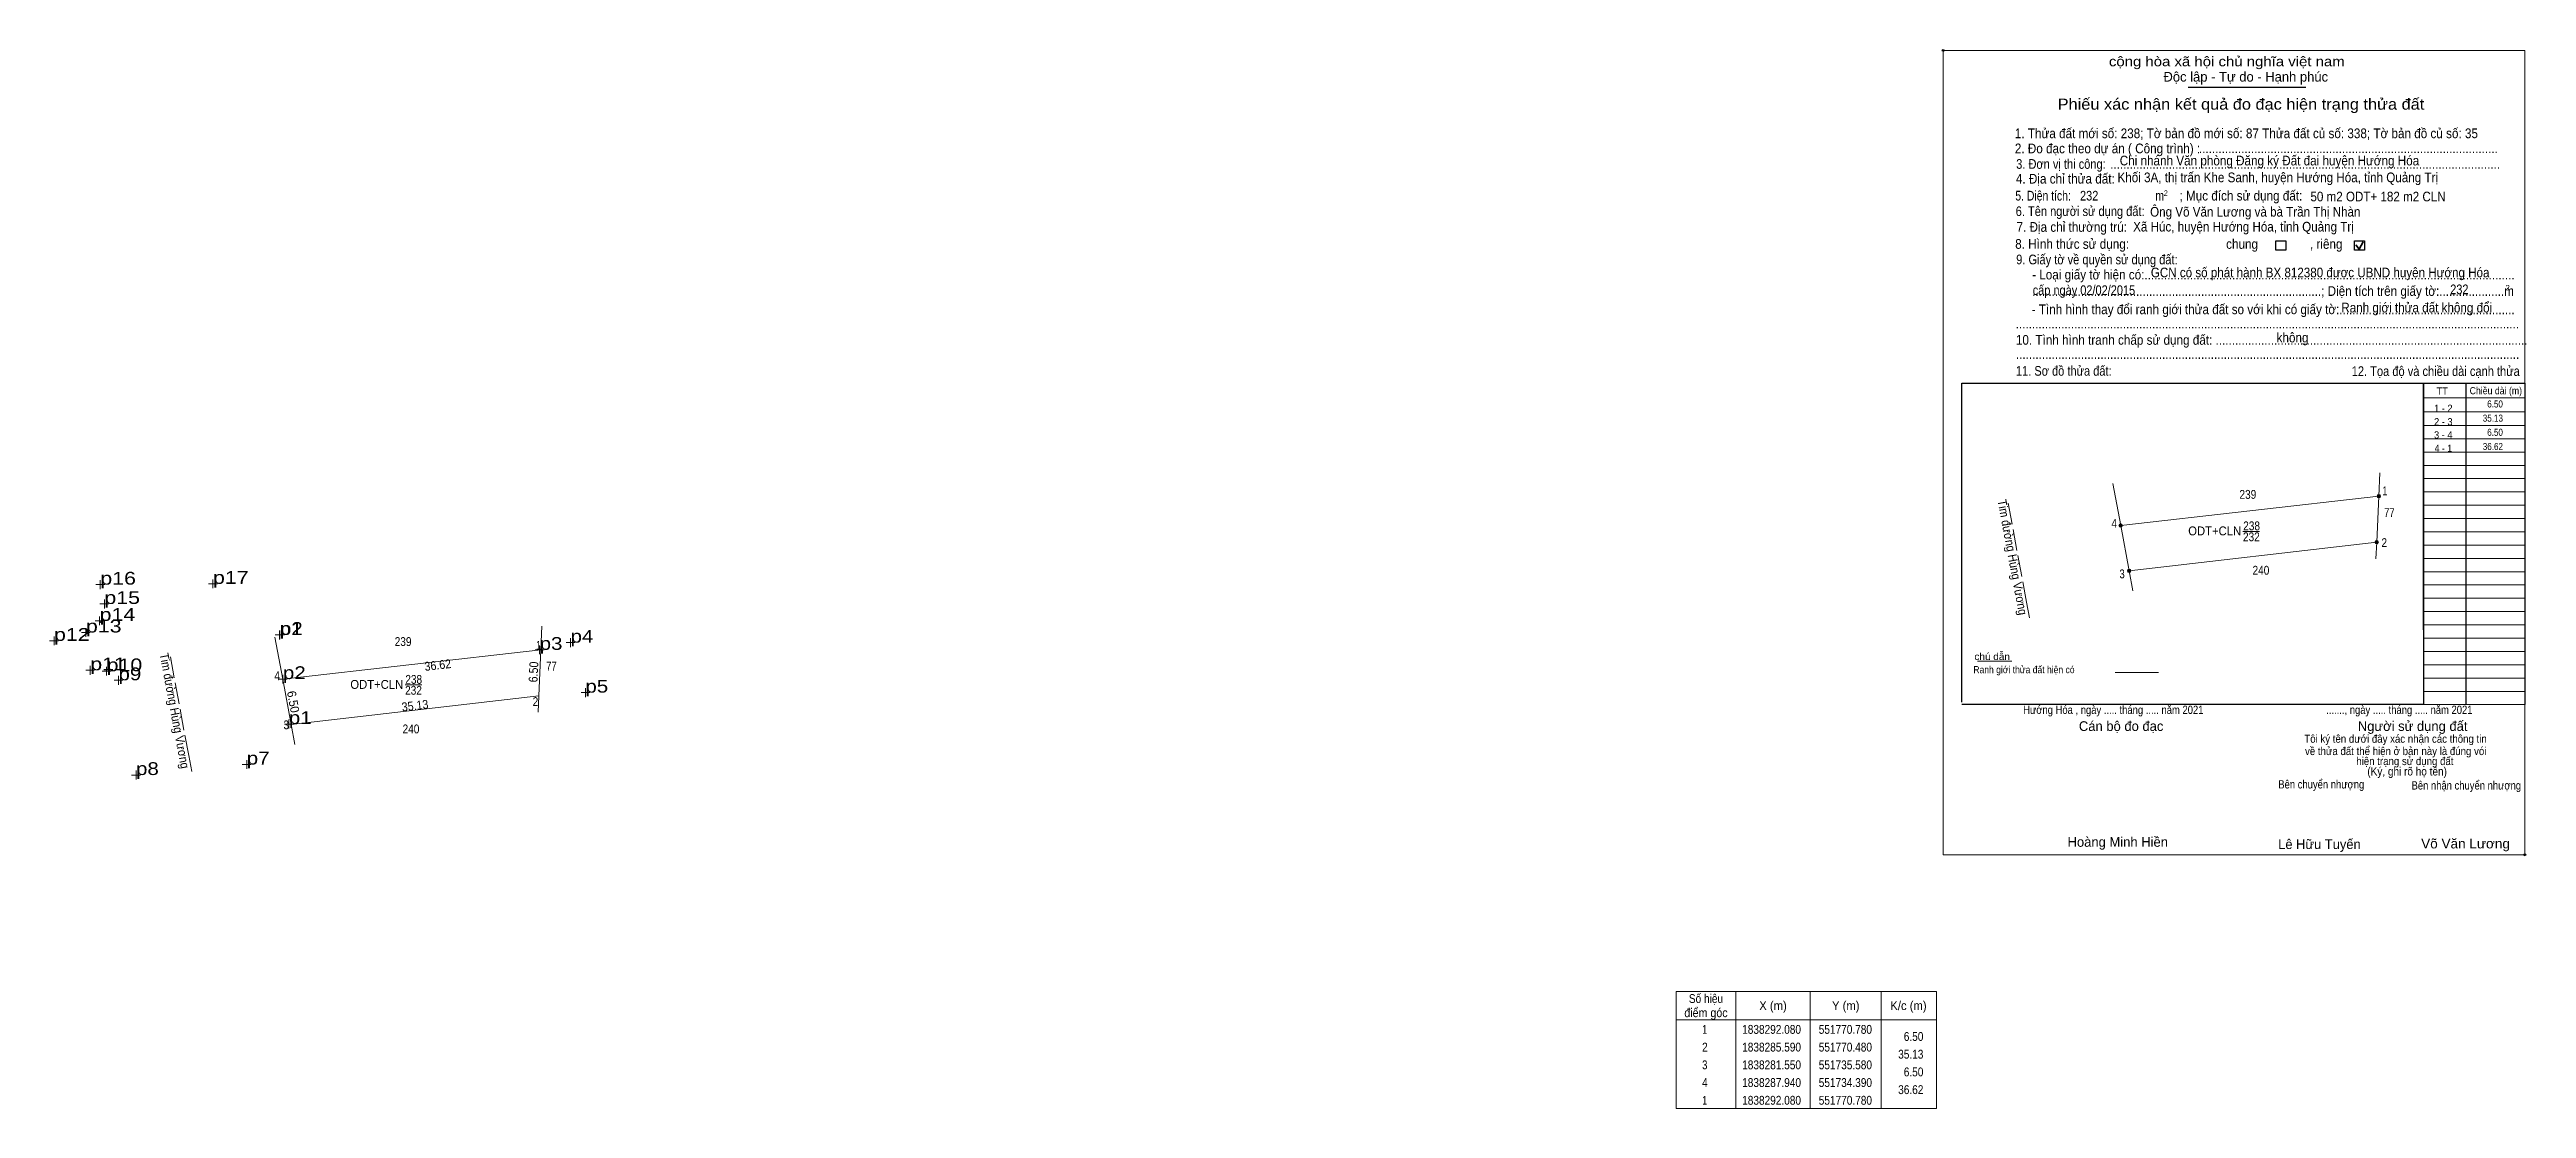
# Model space of a CAD drawing. Header units: metres. Extents: x 551702 to 552051, y 1838227 to 1838377.
import ezdxf
from ezdxf.enums import TextEntityAlignment as Align

# ---------------------------------------------------------------- set-up
doc = ezdxf.new("R2010")
doc.units = ezdxf.units.M
doc.header["$LTSCALE"] = 0.5
doc.header["$PDMODE"] = 32
doc.header["$PDSIZE"] = 0.25
doc.linetypes.add('LONG_DASHED', pattern=[7.5, 6, -1.5])
for name, color, linetype, lineweight in [('1', 7, 'Continuous', 13), ('15', 7, 'Continuous', 13), ('17', 7, 'Continuous', 13), ('2', 7, 'Continuous', 25), ('30', 7, 'Continuous', 13), ('6', 7, 'Continuous', 13), ('63', 7, 'Continuous', 13), ('7', 7, 'Continuous', 13)]:
    doc.layers.add(name, color=color, linetype=linetype, lineweight=lineweight)
doc.layers.add('10', color=7, linetype='Continuous')
doc.layers.add('12', color=7, linetype='Continuous')

msp = doc.modelspace()

# ---------------------------------------------------------------- hatches: boundary and pattern name
at = {"layer": '63'}
for points in [[(552030.11, 1838313.73, 1), (552029.61, 1838313.73, 1)], [(551993.72, 1838309.59, 1), (551993.22, 1838309.59, 1)], [(552029.81, 1838307.24, 1), (552029.31, 1838307.24, 1)], [(551994.91, 1838303.2, 1), (551994.41, 1838303.2, 1)]]:
    msp.add_hatch(color=256, dxfattribs=at).paths.add_polyline_path(points)

# ---------------------------------------------------------------- linework, layer by layer
at = {"layer": '1'}
for points in [[(552029.86, 1838313.73), (552029.56, 1838307.24), (551994.66, 1838303.2), (551993.47, 1838309.59)], [(551770.78, 1838292.08), (551770.48, 1838285.59), (551735.58, 1838281.55), (551734.39, 1838287.94)]]:
    msp.add_lwpolyline(points, close=True, dxfattribs=at)
at = {"layer": '15', "linetype": 'LONG_DASHED'}
for p, q in [((551977.62, 1838312.73), (551980.21, 1838298.79)), ((551980.21, 1838298.79), (551980.63, 1838296.56)), ((551718.54, 1838291.08), (551721.13, 1838277.14)), ((551721.13, 1838277.14), (551721.55, 1838274.91))]:
    msp.add_line(p, q, dxfattribs=at)
at = {"layer": '15'}
for p, q in [((551993.47, 1838309.59), (552029.86, 1838313.73)), ((551734.39, 1838287.94), (551770.78, 1838292.08)), ((551735.58, 1838281.55), (551770.48, 1838285.59)), ((551770.48, 1838285.59), (551770.38, 1838283.27))]:
    msp.add_line(p, q, dxfattribs=at)
for points in [[(552029.98, 1838317.03), (552029.86, 1838313.73), (552029.56, 1838307.23)], [(551992.37, 1838315.5), (551993.47, 1838309.59), (551994.66, 1838303.2), (551995.19, 1838300.37)], [(551994.66, 1838303.2), (552029.56, 1838307.24), (552029.46, 1838304.92)], [(551770.9, 1838295.38), (551770.78, 1838292.08), (551770.48, 1838285.58)], [(551733.29, 1838293.85), (551734.39, 1838287.94), (551735.58, 1838281.55), (551736.11, 1838278.72)]]:
    msp.add_lwpolyline(points, dxfattribs=at)
at = {"layer": '17'}
msp.add_line((551973.3, 1838290.48), (551978.13, 1838290.48), dxfattribs=at)
at = {"layer": '2'}
for p, q in [((552002.98, 1838371.4), (552019.56, 1838371.4)), ((552036.16, 1838329.65), (552036.16, 1838284.33)), ((552036.16, 1838284.33), (551971.1, 1838284.33))]:
    msp.add_line(p, q, dxfattribs=at)
at = {"layer": '2', "lineweight": 35}
for p, q in [((552026.6, 1838349.17), (552027.07, 1838348.56)), ((552027.07, 1838348.56), (552027.64, 1838349.58))]:
    msp.add_line(p, q, dxfattribs=at)
at = {"layer": '2', "lineweight": 13}
msp.add_lwpolyline([(551968.43, 1838376.6), (552050.45, 1838376.6), (552050.45, 1838263.16), (551968.43, 1838263.16)], close=True, dxfattribs=at)
at = {"layer": '2'}
for points in [[(552015.36, 1838349.75), (552016.77, 1838349.75), (552016.77, 1838348.44), (552015.36, 1838348.44)], [(552026.44, 1838349.75), (552027.85, 1838349.75), (552027.85, 1838348.44), (552026.44, 1838348.44)]]:
    msp.add_lwpolyline(points, close=True, dxfattribs=at)
msp.add_lwpolyline([(551971.1, 1838284.7), (551971.1, 1838329.65), (552036.16, 1838329.65)], dxfattribs=at)
for p in [(551968.43, 1838376.6), (552050.45, 1838263.16)]:
    msp.add_point(p, dxfattribs=at)
at = {"layer": '30', "lineweight": 25}
for p, q in [((552036.16, 1838294.87), (552036.16, 1838329.65)), ((552042.13, 1838329.65), (552042.13, 1838284.33))]:
    msp.add_line(p, q, dxfattribs=at)
at = {"layer": '30'}
for p, q in [((552036.16, 1838327.6), (552050.45, 1838327.6)), ((552036.13, 1838323.7), (552050.41, 1838323.7)), ((552036.16, 1838325.62), (552050.45, 1838325.62)), ((552036.16, 1838321.84), (552050.45, 1838321.84)), ((552036.16, 1838319.96), (552050.45, 1838319.96)), ((552036.16, 1838318.08), (552050.45, 1838318.08)), ((552036.16, 1838316.21), (552050.45, 1838316.21)), ((552036.16, 1838314.33), (552050.45, 1838314.33)), ((552036.16, 1838312.46), (552050.45, 1838312.46)), ((552036.16, 1838310.58), (552050.45, 1838310.58)), ((552036.16, 1838308.71), (552050.45, 1838308.71)), ((552036.16, 1838306.83), (552050.45, 1838306.83)), ((552036.16, 1838304.96), (552050.45, 1838304.96)), ((552036.16, 1838303.08), (552050.45, 1838303.08)), ((552036.16, 1838301.21), (552050.45, 1838301.21)), ((552036.16, 1838299.33), (552050.45, 1838299.33)), ((552036.16, 1838297.46), (552050.45, 1838297.46)), ((552036.16, 1838295.58), (552050.45, 1838295.58)), ((552036.16, 1838293.71), (552050.45, 1838293.71)), ((552036.16, 1838291.83), (552050.45, 1838291.83)), ((552036.16, 1838291.83), (552050.45, 1838291.83)), ((552036.16, 1838289.96), (552050.45, 1838289.96)), ((552036.16, 1838288.08), (552050.45, 1838288.08)), ((552036.16, 1838286.21), (552050.45, 1838286.21)), ((552036.16, 1838284.33), (552050.45, 1838284.33))]:
    msp.add_line(p, q, dxfattribs=at)
at = {"layer": '30', "lineweight": 25}
msp.add_lwpolyline([(552036.16, 1838329.65), (552050.45, 1838329.65), (552050.45, 1838284.34)], dxfattribs=at)
at = {"layer": '6'}
msp.add_line((551992.7, 1838288.86), (551998.8, 1838288.86), dxfattribs=at)
at = {"layer": '63'}
for p, q in [((552010.71, 1838308.77), (552013.05, 1838308.77)), ((551751.63, 1838287.12), (551753.97, 1838287.12)), ((551939.21, 1838243.88), (551939.21, 1838227.38)), ((551949.71, 1838243.88), (551949.71, 1838227.38)), ((551959.71, 1838243.88), (551959.71, 1838227.38)), ((551930.81, 1838239.88), (551967.51, 1838239.88))]:
    msp.add_line(p, q, dxfattribs=at)
msp.add_lwpolyline([(551930.81, 1838243.88), (551967.51, 1838243.88), (551967.51, 1838227.38), (551930.81, 1838227.38)], close=True, dxfattribs=at)
for centre in [(552029.86, 1838313.73), (551993.47, 1838309.59), (552029.56, 1838307.24), (551994.66, 1838303.2)]:
    msp.add_circle(centre, 0.25, dxfattribs=at)
at = {"layer": '7'}
for p, q in [((551708.67, 1838300.63), (551708.67, 1838301.88)), ((551724.55, 1838300.74), (551724.55, 1838301.99)), ((551709.3, 1838301.26), (551708.05, 1838301.26)), ((551709.86, 1838298.53), (551708.61, 1838298.53)), ((551709.24, 1838297.9), (551709.24, 1838299.15)), ((551725.17, 1838301.37), (551723.92, 1838301.37)), ((551706.64, 1838293.88), (551706.64, 1838295.13)), ((551709.2, 1838296.15), (551707.95, 1838296.15)), ((551708.57, 1838295.52), (551708.57, 1838296.77)), ((551733.93, 1838293.54), (551733.93, 1838294.79)), ((551733.99, 1838293.55), (551733.99, 1838294.79)), ((551702.76, 1838293.33), (551701.51, 1838293.33)), ((551702.14, 1838292.7), (551702.14, 1838293.95)), ((551707.26, 1838294.51), (551706.02, 1838294.51)), ((551734.55, 1838294.16), (551733.3, 1838294.16)), ((551734.61, 1838294.17), (551733.36, 1838294.17)), ((551771.23, 1838292.06), (551769.98, 1838292.06)), ((551770.6, 1838291.43), (551770.6, 1838292.68)), ((551775.58, 1838293.08), (551774.34, 1838293.08)), ((551774.96, 1838292.46), (551774.96, 1838293.71)), ((551707.87, 1838289.18), (551706.63, 1838289.18)), ((551707.25, 1838288.56), (551707.25, 1838289.81)), ((551710.18, 1838289.04), (551708.93, 1838289.04)), ((551709.56, 1838288.42), (551709.56, 1838289.66)), ((551711.85, 1838287.77), (551710.6, 1838287.77)), ((551711.23, 1838287.15), (551711.23, 1838288.4)), ((551735.03, 1838287.94), (551733.79, 1838287.94)), ((551734.41, 1838287.31), (551734.41, 1838288.56)), ((551777.68, 1838286.03), (551776.43, 1838286.03)), ((551777.05, 1838285.41), (551777.05, 1838286.66)), ((551735.86, 1838281.59), (551734.61, 1838281.59)), ((551735.24, 1838280.97), (551735.24, 1838282.22)), ((551714.32, 1838274.41), (551713.07, 1838274.41)), ((551713.7, 1838273.79), (551713.7, 1838275.04)), ((551729.93, 1838275.89), (551728.68, 1838275.89)), ((551729.31, 1838275.27), (551729.31, 1838276.52))]:
    msp.add_line(p, q, dxfattribs=at)

# ---------------------------------------------------------------- texts
at = {"layer": '1'}
for s, width, p in [('239', 0.85, (552011.4, 1838313.36)), ('ODT+CLN', 0.95, (552006.72, 1838308.21)), ('232', 0.85, (552011.895, 1838307.38)), ('238', 0.85, (552011.925, 1838308.92)), ('77', 0.8, (552031.34, 1838310.79)), ('240', 0.85, (552013.24, 1838302.66)), ('239', 0.85, (551751.35, 1838292.6)), ('ODT+CLN', 0.95, (551747.64, 1838286.56)), ('238', 0.85, (551752.845, 1838287.27)), ('77', 0.8, (551772.26, 1838289.14)), ('77', 0.8, (551772.26, 1838289.14)), ('232', 0.85, (551752.815, 1838285.73)), ('240', 0.85, (551752.46, 1838280.28))]:
    msp.add_text(s, height=1.25, dxfattribs=dict(at, width=width)).set_placement(p, align=Align.CENTER)
at = {"layer": '10'}
for s, height, width, p in [('1 - 2', 1.023, 0.95, (552038.955, 1838325.61)), ('3 - 4', 1.023, 0.95, (552038.945, 1838321.86)), ('2 - 3', 1.023, 0.95, (552038.955, 1838323.72)), ('4 - 1', 1.02, 0.9, (552038.955, 1838319.97))]:
    msp.add_text(s, height=height, dxfattribs=dict(at, width=width)).set_placement(p, align=Align.CENTER)
at = {"layer": '12'}
for s, width, p in [('p16', 1.25, (551708.67, 1838301.26)), ('p17', 1.25, (551724.55, 1838301.37)), ('p15', 1.25, (551709.24, 1838298.53)), ('p12', 1.25, (551702.14, 1838293.33)), ('p13', 1.25, (551706.64, 1838294.51)), ('p14', 1.25, (551708.57, 1838296.15)), ('p1', 1.2, (551733.93, 1838294.16)), ('p2', 1.2, (551733.99, 1838294.17)), ('p4', 1.2, (551774.96, 1838293.08)), ('p3', 1.2, (551770.6, 1838292.06)), ('p11', 1.25, (551707.25, 1838289.18)), ('p10', 1.25, (551709.56, 1838289.04)), ('p9', 1.2, (551711.23, 1838287.77)), ('p2', 1.2, (551734.41, 1838287.94)), ('p5', 1.2, (551777.05, 1838286.03)), ('p1', 1.2, (551735.24, 1838281.6)), ('p7', 1.2, (551729.31, 1838275.89)), ('p8', 1.2, (551713.7, 1838274.41))]:
    msp.add_text(s, height=1.8, dxfattribs=dict(at, width=width)).set_placement(p)
at = {"layer": '2'}
for s, height, width, p in [('cộng hòa xã hội chủ nghĩa việt nam', 1.369, 1.15, (551991.81, 1838374.36)), ('1. Thửa đất mới số: 238; Tờ bản đồ mới số: 87 Thửa đất củ số: 338; Tờ bản đồ củ số: 35', 1.37, 0.9, (551978.55, 1838364.22)), ('2. Đo đạc theo dự án ( Công trình) : ', 1.37, 0.9, (551978.55, 1838362.09)), ('3. Đơn vị thi công:', 1.37, 0.85, (551978.74, 1838359.9)), ('Chi nhánh Văn phòng Đăng ký Đất đai huyện Hướng Hóa', 1.369, 0.9, (551993.34, 1838360.38)), ('............................................................................................', 1.37, 0.9, (552004.5, 1838362.12)), ('4. Địa chỉ thửa đất:', 1.37, 0.9, (551978.7, 1838357.82)), ('........................................................................................................................', 1.37, 0.9, (551991.99, 1838359.9)), ('Khối 3A, thị trấn Khe Sanh, huyện Hướng Hóa, tỉnh Quảng Trị', 1.365, 0.9, (551993.02, 1838358.01)), ('5. Diện tích:', 1.37, 0.8, (551978.62, 1838355.43)), ('6. Tên người sử dụng đất:', 1.37, 0.85, (551978.67, 1838353.24)), ('232', 1.36, 0.85, (551987.74, 1838355.43)), ('Ông Võ Văn Lương và bà Trần Thị Nhàn', 1.36, 0.9, (551997.62, 1838353.16)), ('m', 1.369, 0.8, (551998.36, 1838355.43)), ('2', 0.782, 0.8, (551999.54, 1838356.08)), ('; Mục đích sử dụng đất:', 1.369, 0.9, (552001.76, 1838355.43)), ('50 m2 ODT+ 182 m2 CLN', 1.36, 0.9, (552020.22, 1838355.31)), ('7. Địa chỉ thường trú:', 1.37, 0.9, (551978.79, 1838351.02)), ('Xã Húc, huyện Hướng Hóa, tỉnh Quảng Trị', 1.36, 0.9, (551995.23, 1838351.06)), ('8. Hình thức sử dụng:', 1.37, 0.9, (551978.6, 1838348.62)), ('9. Giấy tờ về quyền sử dụng đất:', 1.37, 0.85, (551978.74, 1838346.43)), ('chung                , riêng', 1.369, 0.9, (552008.34, 1838348.62)), ('     - Loại giấy tờ hiện có:..................................................................................................................', 1.369, 0.9, (551978.7, 1838344.3)), ('cấp ngày 02/02/2015', 1.36, 0.85, (551981.07, 1838342.11)), ('GCN có số phát hành BX 812380 được UBND huyện Hướng Hóa ', 1.36, 0.9, (551997.72, 1838344.6)), ('232', 1.36, 0.85, (552039.92, 1838342.22)), ('     - Tình hình thay đổi ranh giới thửa đất so với khi có giấy tờ:......................................................', 1.369, 0.9, (551978.64, 1838339.4)), ('     .........................................................................................; Diện tích trên giấy tờ:....................m', 1.369, 0.9, (551978.7, 1838341.98)), ('Ranh giới thửa đất không đổi', 1.365, 0.9, (552024.57, 1838339.65)), ('2', 0.782, 0.8, (552047.73, 1838342.74)), ('...........................................................................................................................................................', 1.369, 0.9, (551978.67, 1838337.4)), ('10. Tình hình tranh chấp sử dụng đất: ................................................................................................', 1.37, 0.9, (551978.7, 1838335.09)), ('không', 1.369, 0.9, (552015.45, 1838335.42)), ('...........................................................................................................................................................', 1.369, 0.9, (551978.7, 1838333.08)), ('11. Sơ đồ thửa đất:', 1.37, 0.85, (551978.7, 1838330.72)), ('12. Tọa độ và chiều dài cạnh thửa', 1.373, 0.85, (552026.04, 1838330.68)), ('Hướng Hóa , ngày ..... tháng ..... năm 2021', 1.17, 0.85, (551979.72, 1838283.02)), ('......., ngày ..... tháng ..... năm 2021', 1.17, 0.85, (552022.44, 1838283.02)), ('Bên chuyển nhượng', 1.17, 0.85, (552015.69, 1838272.51)), ('(Ký, ghi rõ họ tên)', 1.173, 0.9, (552028.24, 1838274.34)), ('Bên nhận chuyển nhượng', 1.17, 0.85, (552034.47, 1838272.36)), ('Võ Văn Lương', 1.36, 1.05, (552035.83, 1838264.06))]:
    msp.add_text(s, height=height, dxfattribs=dict(at, width=width)).set_placement(p)
for s, height, p in [('Độc lập - Tự do - Hạnh phúc', 1.369, (551999.5, 1838372.2)), ('Cán bộ đo đạc', 1.369, (551987.58, 1838280.62)), ('Người sử dụng đất', 1.369, (552026.9, 1838280.62)), ('Hoàng Minh Hiền', 1.37, (551985.98, 1838264.29)), ('Lê Hữu Tuyến', 1.36, (552015.67, 1838263.97))]:
    msp.add_text(s, height=height, dxfattribs=at).set_placement(p)
for s, height, width, p in [('Phiếu xác nhận kết quả đo đạc hiện trạng thửa đất', 1.564, 1.1, (552010.43, 1838368.24)), ('Tôi ký tên dưới đây xác nhận các thông tin', 1.131, 0.9, (552032.215, 1838278.96)), ('về thửa đất thể hiện ở bản này là đúng vói', 1.131, 0.9, (552032.24, 1838277.22)), ('hiện trạng sử dụng đất', 1.131, 0.9, (552033.535, 1838275.81))]:
    msp.add_text(s, height=height, dxfattribs=dict(at, width=width)).set_placement(p, align=Align.CENTER)
msp.add_text('.', height=0.391, dxfattribs=at).set_placement((552050.442, 1838262.94), align=Align.CENTER)
at = {"layer": '30'}
for s, height, width, p in [('TT', 1.02, 0.95, (552038, 1838328.04)), ('Chiều dài (m)', 1.023, 0.9, (552042.66, 1838328.1))]:
    msp.add_text(s, height=height, dxfattribs=dict(at, width=width)).set_placement(p)
at = {"layer": '6'}
for s, width, p in [('chú dẫn', 1.05, (551972.85, 1838290.62)), ('Ranh giới thửa đất hiện có ', 0.9, (551972.7, 1838288.77))]:
    msp.add_text(s, height=1.002, dxfattribs=dict(at, width=width)).set_placement(p)
at = {"layer": '63'}
for s, height, width, p in [('6.50', 1, 0.85, (552047.35, 1838326.24)), ('35.13', 1, 0.85, (552047.36, 1838324.24)), ('6.50', 1, 0.85, (552047.35, 1838322.24)), ('36.62', 1, 0.85, (552047.36, 1838320.24)), (' 1', 1.25, 0.75, (552031.07, 1838313.85)), (' 4', 1.25, 0.85, (551992.95, 1838309.27)), (' 2', 1.25, 0.85, (552031.02, 1838306.55)), (' 3', 1.25, 0.8, (551994.04, 1838302.15)), (' 1', 1.25, 0.75, (551770.78, 1838292.08)), (' 4', 1.25, 0.85, (551733.99, 1838287.78)), (' 2', 1.25, 0.85, (551770.4, 1838284.13)), (' 3', 1.25, 0.8, (551735.25, 1838280.86)), ('35.13', 1.25, 0.85, (551965.66, 1838234.41)), ('6.50', 1.25, 0.85, (551965.66, 1838236.91)), ('6.50', 1.25, 0.85, (551965.66, 1838231.91)), ('36.62', 1.25, 0.85, (551965.66, 1838229.41))]:
    msp.add_text(s, height=height, dxfattribs=dict(at, width=width)).set_placement(p, align=Align.RIGHT)
for s, rotation, width, p in [('Tim đường Hùng Vương', 280.545, 0.9, (551977.609, 1838305.009)), ('Tim đường Hùng Vương', 280.545, 0.9, (551718.529, 1838283.359)), ('36.62', 6.49, 0.9, (551756.309, 1838289.293)), ('6.50', 87.353, 0.9, (551770.356, 1838288.911)), ('6.50', 280.549, 0.95, (551735.248, 1838284.624)), ('35.13', 6.603, 0.9, (551753.103, 1838283.583))]:
    msp.add_text(s, height=1.25, rotation=rotation, dxfattribs=dict(at, width=width)).set_placement(p, align=Align.CENTER)
for s, width, p in [('Số hiệu', 0.85, (551935.01, 1838242.26)), ('X (m)', 0.95, (551944.46, 1838241.26)), ('Y (m)', 0.95, (551954.715, 1838241.26)), ('K/c (m)', 0.95, (551963.555, 1838241.26)), ('điểm góc', 0.9, (551935.01, 1838240.26)), (' 1', 0.75, (551934.66, 1838237.91)), ('1838292.080', 0.85, (551944.26, 1838237.91)), ('551770.780', 0.85, (551954.66, 1838237.91)), (' 2', 0.85, (551934.665, 1838235.41)), ('1838285.590', 0.85, (551944.26, 1838235.41)), ('551770.480', 0.85, (551954.66, 1838235.41)), (' 3', 0.8, (551934.655, 1838232.91)), ('1838281.550', 0.85, (551944.26, 1838232.91)), ('551735.580', 0.85, (551954.66, 1838232.91)), (' 4', 0.85, (551934.66, 1838230.41)), (' 1', 0.75, (551934.66, 1838227.91)), ('1838287.940', 0.85, (551944.26, 1838230.41)), ('1838292.080', 0.85, (551944.26, 1838227.91)), ('551734.390', 0.85, (551954.66, 1838230.41)), ('551770.780', 0.85, (551954.66, 1838227.91))]:
    msp.add_text(s, height=1.25, dxfattribs=dict(at, width=width)).set_placement(p, align=Align.CENTER)

doc.saveas('drawing.dxf')
